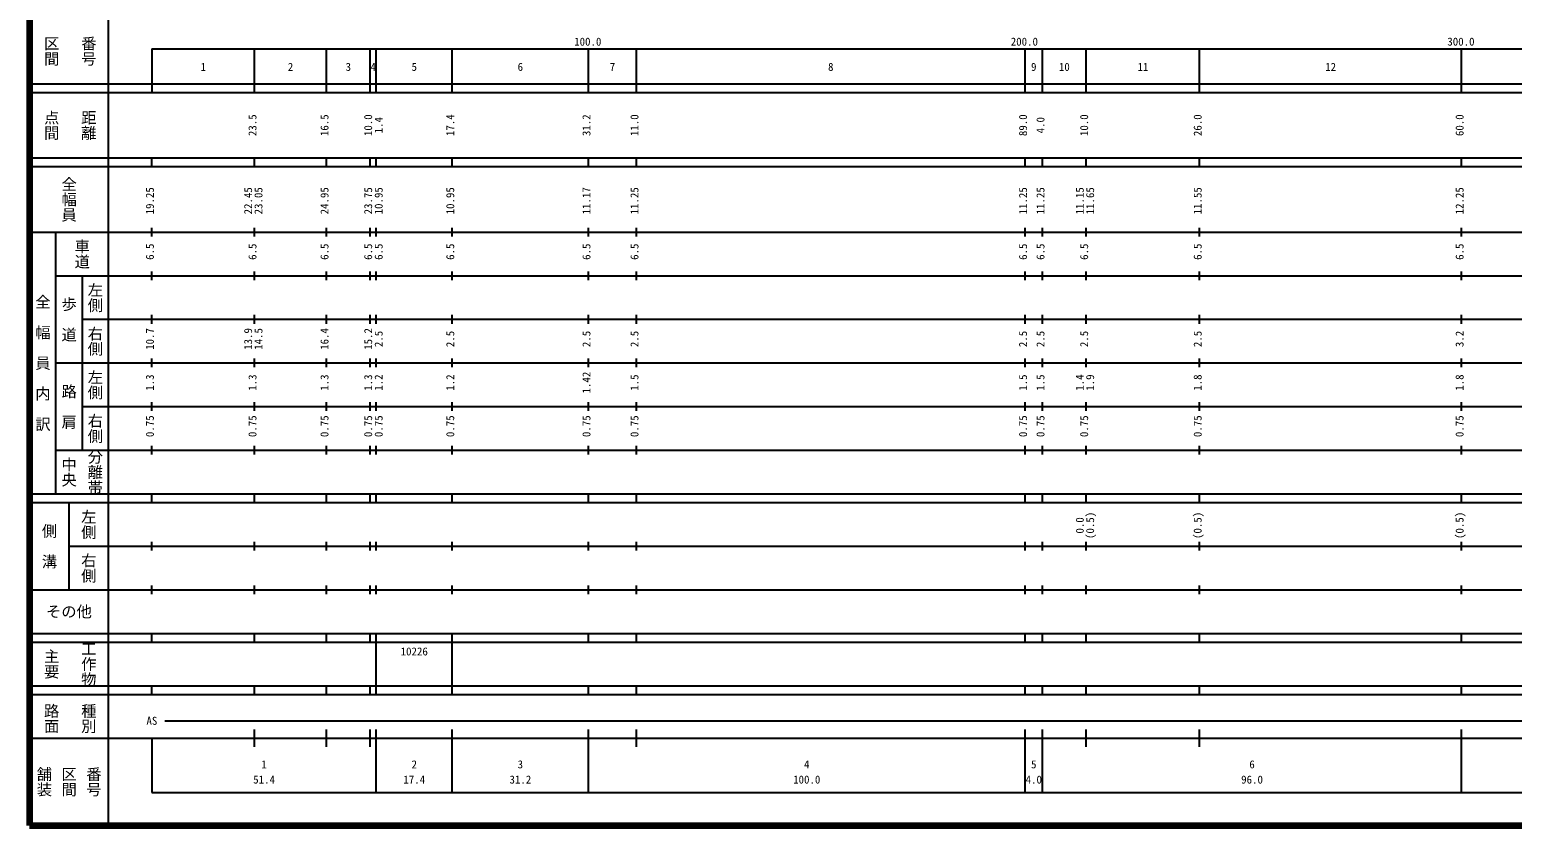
# Model space of a CAD drawing. Units: millimetres, scale not verified. Extents: x 40000 to 680000, y 20000 to 380000.
# Drawn here: x 40000 to 379622, y 20000 to 202409 of the extents above; entities that cross this region are included whole.
import ezdxf
from ezdxf.enums import TextEntityAlignment as Align

# ---------------------------------------------------------------- set-up
doc = ezdxf.new("R2010")
doc.units = ezdxf.units.MM
doc.header["$LTSCALE"] = 1000
doc.layers.add('S-TTL', color=2, linetype='Continuous', lineweight=140)
doc.layers.add('S-TTL-BAND', color=7, linetype='Continuous', lineweight=25)
doc.styles.add('@ＭＳ ゴシック', font='')
doc.styles.add('ＭＳ ゴシック', font='')
doc.styles.get('@ＭＳ ゴシック').set_extended_font_data('@MS Gothic')
doc.styles.get('ＭＳ ゴシック').set_extended_font_data('MS Gothic')

msp = doc.modelspace()

# ---------------------------------------------------------------- linework, layer by layer
at = {"layer": 'S-TTL'}
for p, q in [((40000, 380000), (40000, 20000)), ((40000, 380000), (40000, 20000)), ((40000, 20000), (680000, 20000)), ((40000, 20000), (680000, 20000))]:
    msp.add_line(p, q, dxfattribs=at)
at = {"layer": 'S-TTL-BAND'}
for p, q in [((58000, 370000), (58000, 20000)), ((58000, 370000), (58000, 20000)), ((68000, 198000), (579000, 198000)), ((68000, 198000), (68000, 188000)), ((68000, 198000), (579000, 198000)), ((68000, 198000), (68000, 188000)), ((91500, 188000), (91500, 198000)), ((108000, 188000), (108000, 198000)), ((118000, 188000), (118000, 198000)), ((119400, 188000), (119400, 198000)), ((136800, 188000), (136800, 198000)), ((168000, 188000), (168000, 198000)), ((179000, 188000), (179000, 198000)), ((268000, 188000), (268000, 198000)), ((272000, 188000), (272000, 198000)), ((282000, 188000), (282000, 198000)), ((308000, 188000), (308000, 198000)), ((368000, 188000), (368000, 198000)), ((40000, 190000), (579000, 190000)), ((40000, 190000), (579000, 190000)), ((40000, 188000), (579000, 188000)), ((40000, 188000), (579000, 188000)), ((40000, 173000), (579000, 173000)), ((40000, 173000), (579000, 173000)), ((40000, 171000), (579000, 171000)), ((40000, 171000), (579000, 171000)), ((68000, 171000), (68000, 173000)), ((68000, 171000), (68000, 173000)), ((91500, 171000), (91500, 173000)), ((108000, 171000), (108000, 173000)), ((118000, 171000), (118000, 173000)), ((119400, 171000), (119400, 173000)), ((136800, 171000), (136800, 173000)), ((168000, 171000), (168000, 173000)), ((179000, 171000), (179000, 173000)), ((268000, 171000), (268000, 173000)), ((272000, 171000), (272000, 173000)), ((282000, 171000), (282000, 173000)), ((308000, 171000), (308000, 173000)), ((368000, 171000), (368000, 173000)), ((68000, 155000), (68000, 157000)), ((68000, 155000), (68000, 157000)), ((91500, 155000), (91500, 157000)), ((108000, 155000), (108000, 157000)), ((118000, 155000), (118000, 157000)), ((119400, 155000), (119400, 157000)), ((136800, 155000), (136800, 157000)), ((168000, 155000), (168000, 157000)), ((179000, 155000), (179000, 157000)), ((268000, 155000), (268000, 157000)), ((272000, 155000), (272000, 157000)), ((282000, 155000), (282000, 157000)), ((308000, 155000), (308000, 157000)), ((368000, 155000), (368000, 157000)), ((40000, 156000), (579000, 156000)), ((40000, 156000), (579000, 156000)), ((46000, 96000), (46000, 156000)), ((46000, 96000), (46000, 156000)), ((68000, 145000), (68000, 147000)), ((68000, 145000), (68000, 147000)), ((91500, 145000), (91500, 147000)), ((108000, 145000), (108000, 147000)), ((118000, 145000), (118000, 147000)), ((119400, 145000), (119400, 147000)), ((136800, 145000), (136800, 147000)), ((168000, 145000), (168000, 147000)), ((179000, 145000), (179000, 147000)), ((268000, 145000), (268000, 147000)), ((272000, 145000), (272000, 147000)), ((282000, 145000), (282000, 147000)), ((308000, 145000), (308000, 147000)), ((368000, 145000), (368000, 147000)), ((46000, 146000), (579000, 146000)), ((46000, 146000), (579000, 146000)), ((52000, 146000), (52000, 106000)), ((52000, 146000), (52000, 106000)), ((52000, 136000), (579000, 136000)), ((52000, 136000), (579000, 136000)), ((68000, 135000), (68000, 137000)), ((68000, 135000), (68000, 137000)), ((91500, 135000), (91500, 137000)), ((108000, 135000), (108000, 137000)), ((118000, 135000), (118000, 137000)), ((119400, 135000), (119400, 137000)), ((136800, 135000), (136800, 137000)), ((168000, 135000), (168000, 137000)), ((179000, 135000), (179000, 137000)), ((268000, 135000), (268000, 137000)), ((272000, 135000), (272000, 137000)), ((282000, 135000), (282000, 137000)), ((308000, 135000), (308000, 137000)), ((368000, 135000), (368000, 137000)), ((46000, 126000), (579000, 126000)), ((46000, 126000), (579000, 126000)), ((68000, 125000), (68000, 127000)), ((68000, 125000), (68000, 127000)), ((91500, 125000), (91500, 127000)), ((108000, 125000), (108000, 127000)), ((118000, 125000), (118000, 127000)), ((119400, 125000), (119400, 127000)), ((136800, 125000), (136800, 127000)), ((168000, 125000), (168000, 127000)), ((179000, 125000), (179000, 127000)), ((268000, 125000), (268000, 127000)), ((272000, 125000), (272000, 127000)), ((282000, 125000), (282000, 127000)), ((308000, 125000), (308000, 127000)), ((368000, 125000), (368000, 127000)), ((52000, 116000), (579000, 116000)), ((52000, 116000), (579000, 116000)), ((68000, 115000), (68000, 117000)), ((68000, 115000), (68000, 117000)), ((91500, 115000), (91500, 117000)), ((108000, 115000), (108000, 117000)), ((118000, 115000), (118000, 117000)), ((119400, 115000), (119400, 117000)), ((136800, 115000), (136800, 117000)), ((168000, 115000), (168000, 117000)), ((179000, 115000), (179000, 117000)), ((268000, 115000), (268000, 117000)), ((272000, 115000), (272000, 117000)), ((282000, 115000), (282000, 117000)), ((308000, 115000), (308000, 117000)), ((368000, 115000), (368000, 117000)), ((46000, 106000), (579000, 106000)), ((46000, 106000), (579000, 106000)), ((68000, 105000), (68000, 107000)), ((68000, 105000), (68000, 107000)), ((91500, 105000), (91500, 107000)), ((108000, 105000), (108000, 107000)), ((118000, 105000), (118000, 107000)), ((119400, 105000), (119400, 107000)), ((136800, 105000), (136800, 107000)), ((168000, 105000), (168000, 107000)), ((179000, 105000), (179000, 107000)), ((268000, 105000), (268000, 107000)), ((272000, 105000), (272000, 107000)), ((282000, 105000), (282000, 107000)), ((308000, 105000), (308000, 107000)), ((368000, 105000), (368000, 107000)), ((40000, 96000), (579000, 96000)), ((40000, 96000), (579000, 96000)), ((68000, 94000), (68000, 96000)), ((68000, 94000), (68000, 96000)), ((91500, 94000), (91500, 96000)), ((108000, 94000), (108000, 96000)), ((118000, 94000), (118000, 96000)), ((119400, 94000), (119400, 96000)), ((136800, 94000), (136800, 96000)), ((168000, 94000), (168000, 96000)), ((179000, 94000), (179000, 96000)), ((268000, 94000), (268000, 96000)), ((272000, 94000), (272000, 96000)), ((282000, 94000), (282000, 96000)), ((308000, 94000), (308000, 96000)), ((368000, 94000), (368000, 96000)), ((40000, 94000), (579000, 94000)), ((40000, 94000), (579000, 94000)), ((49000, 94000), (49000, 74000)), ((49000, 94000), (49000, 74000)), ((68000, 83000), (68000, 85000)), ((68000, 83000), (68000, 85000)), ((91500, 83000), (91500, 85000)), ((108000, 83000), (108000, 85000)), ((118000, 83000), (118000, 85000)), ((119400, 83000), (119400, 85000)), ((136800, 83000), (136800, 85000)), ((168000, 83000), (168000, 85000)), ((179000, 83000), (179000, 85000)), ((268000, 83000), (268000, 85000)), ((272000, 83000), (272000, 85000)), ((282000, 83000), (282000, 85000)), ((308000, 83000), (308000, 85000)), ((368000, 83000), (368000, 85000)), ((49000, 84000), (579000, 84000)), ((49000, 84000), (579000, 84000)), ((68000, 73000), (68000, 75000)), ((68000, 73000), (68000, 75000)), ((91500, 73000), (91500, 75000)), ((108000, 73000), (108000, 75000)), ((118000, 73000), (118000, 75000)), ((119400, 73000), (119400, 75000)), ((136800, 73000), (136800, 75000)), ((168000, 73000), (168000, 75000)), ((179000, 73000), (179000, 75000)), ((268000, 73000), (268000, 75000)), ((272000, 73000), (272000, 75000)), ((282000, 73000), (282000, 75000)), ((308000, 73000), (308000, 75000)), ((368000, 73000), (368000, 75000)), ((40000, 74000), (579000, 74000)), ((40000, 74000), (579000, 74000)), ((40000, 64000), (579000, 64000)), ((40000, 64000), (579000, 64000)), ((40000, 62000), (579000, 62000)), ((40000, 62000), (579000, 62000)), ((68000, 62000), (68000, 64000)), ((68000, 62000), (68000, 64000)), ((91500, 62000), (91500, 64000)), ((108000, 62000), (108000, 64000)), ((118000, 62000), (118000, 64000)), ((119400, 62000), (119400, 64000)), ((119400, 52000), (119400, 62000)), ((136800, 62000), (136800, 64000)), ((136800, 52000), (136800, 62000)), ((168000, 62000), (168000, 64000)), ((179000, 62000), (179000, 64000)), ((268000, 62000), (268000, 64000)), ((272000, 62000), (272000, 64000)), ((282000, 62000), (282000, 64000)), ((308000, 62000), (308000, 64000)), ((368000, 62000), (368000, 64000)), ((40000, 52000), (579000, 52000)), ((40000, 52000), (579000, 52000)), ((68000, 50000), (68000, 52000)), ((68000, 50000), (68000, 52000)), ((91500, 50000), (91500, 52000)), ((108000, 50000), (108000, 52000)), ((118000, 50000), (118000, 52000)), ((119400, 50000), (119400, 52000)), ((136800, 50000), (136800, 52000)), ((168000, 50000), (168000, 52000)), ((179000, 50000), (179000, 52000)), ((268000, 50000), (268000, 52000)), ((272000, 50000), (272000, 52000)), ((282000, 50000), (282000, 52000)), ((308000, 50000), (308000, 52000)), ((368000, 50000), (368000, 52000)), ((40000, 50000), (579000, 50000)), ((40000, 50000), (579000, 50000)), ((71000, 44000), (565000, 44000)), ((91500, 38000), (91500, 42000)), ((108000, 38000), (108000, 42000)), ((118000, 38000), (118000, 42000)), ((119400, 27500), (119400, 42000)), ((136800, 27500), (136800, 42000)), ((168000, 27500), (168000, 42000)), ((179000, 38000), (179000, 42000)), ((268000, 27500), (268000, 42000)), ((272000, 27500), (272000, 42000)), ((282000, 38000), (282000, 42000)), ((308000, 38000), (308000, 42000)), ((368000, 27500), (368000, 42000)), ((40000, 40000), (579000, 40000)), ((40000, 40000), (579000, 40000)), ((68000, 40000), (68000, 27500)), ((68000, 40000), (68000, 27500)), ((68000, 27500), (579000, 27500)), ((68000, 27500), (579000, 27500))]:
    msp.add_line(p, q, dxfattribs=at)

# ---------------------------------------------------------------- texts
at = {"layer": 'S-TTL-BAND', "style": '@ＭＳ ゴシック'}
for s, p in [('区間', (45000, 197500)), ('区間', (45000, 197500)), ('番号', (53500, 197500)), ('番号', (53500, 197500)), ('点間', (45000, 180500)), ('点間', (45000, 180500)), ('距離', (53500, 180500)), ('距離', (53500, 180500)), ('全幅員', (49000, 163500)), ('全幅員', (49000, 163500)), ('車道', (52000, 151000)), ('車道', (52000, 151000)), ('左側', (55000, 141000)), ('左側', (55000, 141000)), ('全\u3000幅\u3000員\u3000内\u3000訳', (43000, 126000)), ('全\u3000幅\u3000員\u3000内\u3000訳', (43000, 126000)), ('歩\u3000道', (49000, 136000)), ('歩\u3000道', (49000, 136000)), ('右側', (55000, 131000)), ('右側', (55000, 131000)), ('左側', (55000, 121000)), ('左側', (55000, 121000)), ('路\u3000肩', (49000, 116000)), ('路\u3000肩', (49000, 116000)), ('右側', (55000, 111000)), ('右側', (55000, 111000)), ('分離帯', (55000, 101000)), ('分離帯', (55000, 101000)), ('中央', (49000, 101000)), ('中央', (49000, 101000)), ('左側', (53500, 89000)), ('左側', (53500, 89000)), ('側\u3000溝', (44500, 84000)), ('側\u3000溝', (44500, 84000)), ('右側', (53500, 79000)), ('右側', (53500, 79000)), ('工作物', (53500, 57000)), ('工作物', (53500, 57000)), ('主要', (45000, 57000)), ('主要', (45000, 57000)), ('路面', (45000, 44500)), ('路面', (45000, 44500)), ('種別', (53500, 44500)), ('種別', (53500, 44500)), ('舗装', (43333, 30000)), ('舗装', (43333, 30000)), ('区間', (49000, 30000)), ('区間', (49000, 30000)), ('番号', (54667, 30000)), ('番号', (54667, 30000))]:
    msp.add_text(s, height=2566, rotation=270, dxfattribs=at).set_placement(p, align=Align.MIDDLE_CENTER)
at = {"layer": 'S-TTL-BAND', "style": 'ＭＳ ゴシック'}
for s, p in [('100.0', (167844, 198195)), ('100.0', (167844, 198195)), ('200.0', (267844, 198195)), ('200.0', (267844, 198195)), ('300.0', (367844, 198195)), ('300.0', (367844, 198195)), ('1', (79750, 192405)), ('2', (99750, 192405)), ('3', (113000, 192405)), ('4', (118700, 192405)), ('5', (128100, 192405)), ('6', (152400, 192405)), ('7', (173500, 192405)), ('8', (223500, 192405)), ('9', (270000, 192405)), ('10', (277000, 192405)), ('11', (295000, 192405)), ('12', (338000, 192405)), ('AS', (68000, 42500)), ('1', (93700, 32523)), ('2', (128100, 32523)), ('3', (152400, 32523)), ('4', (218000, 32523)), ('5', (270000, 32523)), ('6', (320000, 32523)), ('51.4', (93700, 29033)), ('17.4', (128100, 29033)), ('31.2', (152400, 29033)), ('100.0', (218000, 29033)), ('4.0', (270000, 29033)), ('96.0', (320000, 29033))]:
    msp.add_text(s, height=1833, dxfattribs=at).set_placement(p, align=Align.BOTTOM_CENTER)
for s, p in [('23.5', (92500, 180500)), ('16.5', (109000, 180500)), ('10.0', (119000, 180500)), ('1.4', (121400, 180500)), ('17.4', (137800, 180500)), ('31.2', (169000, 180500)), ('11.0', (180000, 180500)), ('89.0', (269000, 180500)), ('4.0', (273000, 180500)), ('10.0', (283000, 180500)), ('26.0', (309000, 180500)), ('60.0', (369000, 180500)), ('19.25', (69000, 163174)), ('22.45', (91500, 163174)), ('23.05', (93870, 163174)), ('24.95', (109000, 163174)), ('23.75', (119000, 163174)), ('10.95', (121400, 163174)), ('10.95', (137800, 163174)), ('11.17', (169000, 163174)), ('11.25', (180000, 163174)), ('11.25', (269000, 163174)), ('11.25', (273000, 163174)), ('11.15', (282000, 163174)), ('11.65', (284370, 163174)), ('11.55', (309000, 163174)), ('12.25', (369000, 163174)), ('6.5', (69000, 151500)), ('6.5', (92500, 151500)), ('6.5', (109000, 151500)), ('6.5', (119000, 151500)), ('6.5', (121400, 151500)), ('6.5', (137800, 151500)), ('6.5', (169000, 151500)), ('6.5', (180000, 151500)), ('6.5', (269000, 151500)), ('6.5', (273000, 151500)), ('6.5', (283000, 151500)), ('6.5', (309000, 151500)), ('6.5', (369000, 151500)), ('10.7', (69000, 131500)), ('13.9', (91500, 131500)), ('14.5', (93870, 131500)), ('16.4', (109000, 131500)), ('15.2', (119000, 131500)), ('2.5', (121400, 131500)), ('2.5', (137800, 131500)), ('2.5', (169000, 131500)), ('2.5', (180000, 131500)), ('2.5', (269000, 131500)), ('2.5', (273000, 131500)), ('2.5', (283000, 131500)), ('2.5', (309000, 131500)), ('3.2', (369000, 131500)), ('1.3', (69000, 121500)), ('1.3', (92500, 121500)), ('1.3', (109000, 121500)), ('1.3', (119000, 121500)), ('1.2', (121400, 121500)), ('1.2', (137800, 121500)), ('1.42', (169000, 121500)), ('1.5', (180000, 121500)), ('1.5', (269000, 121500)), ('1.5', (273000, 121500)), ('1.4', (282000, 121500)), ('1.9', (284370, 121500)), ('1.8', (309000, 121500)), ('1.8', (369000, 121500)), ('0.75', (69000, 111500)), ('0.75', (92500, 111500)), ('0.75', (109000, 111500)), ('0.75', (119000, 111500)), ('0.75', (121400, 111500)), ('0.75', (137800, 111500)), ('0.75', (169000, 111500)), ('0.75', (180000, 111500)), ('0.75', (269000, 111500)), ('0.75', (273000, 111500)), ('0.75', (283000, 111500)), ('0.75', (309000, 111500)), ('0.75', (369000, 111500)), ('0.0', (282000, 88764)), ('(0.5)', (284370, 88764)), ('(0.5)', (309000, 88764)), ('(0.5)', (369000, 88764))]:
    msp.add_text(s, height=1833, rotation=90, dxfattribs=at).set_placement(p, align=Align.BOTTOM_CENTER)
msp.add_text('その他', height=2566, dxfattribs=at).set_placement((49000, 69000), align=Align.MIDDLE_CENTER)
msp.add_text('その他', height=2566, dxfattribs=at).set_placement((49000, 69000), align=Align.MIDDLE_CENTER)
msp.add_text('10226', height=1833, dxfattribs=at).set_placement((124975, 58405), align=Align.BOTTOM_LEFT)

doc.saveas('drawing.dxf')
